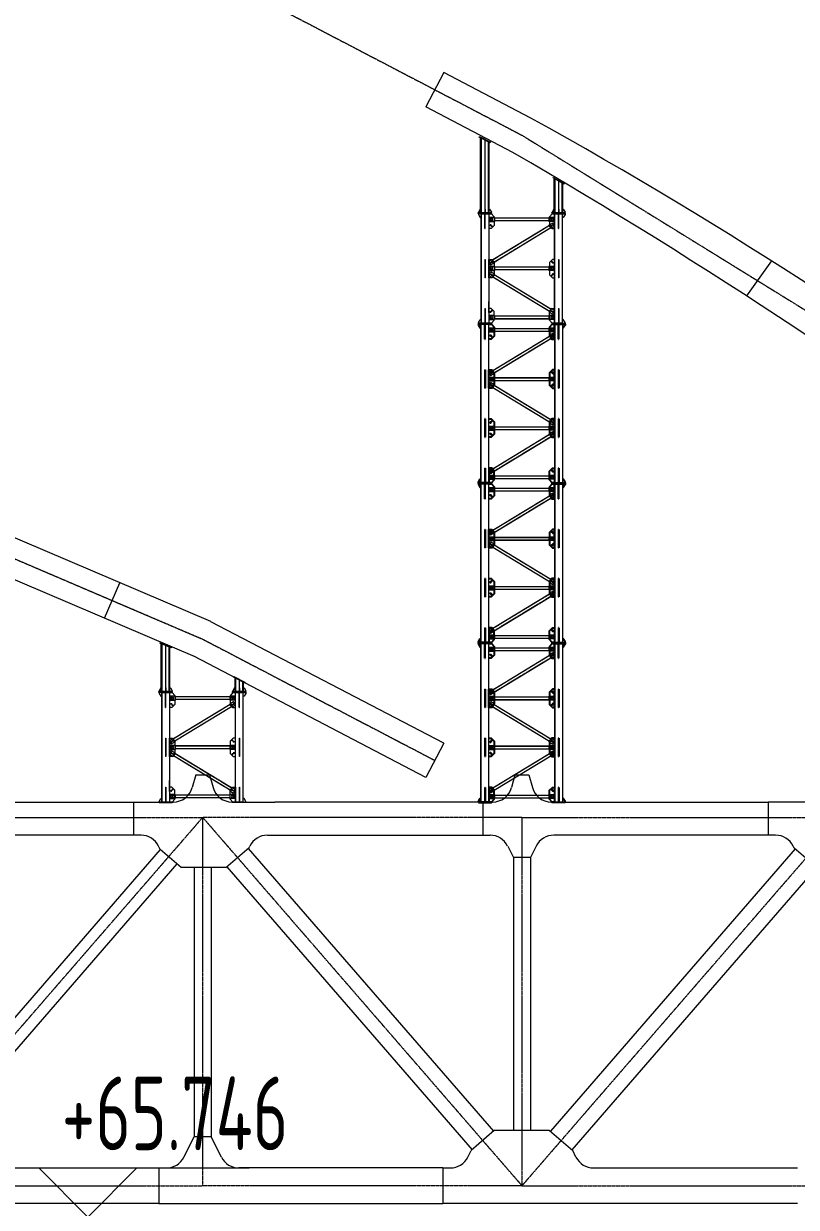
# Model space of a CAD drawing. Extents: x -2876908 to 633791, y -1383861 to 872234.
# Drawn here: x -956108 to -924648, y 749014 to 797214 of the extents above; entities that cross this region are included whole.
import ezdxf
from ezdxf.enums import TextEntityAlignment as Align

# ---------------------------------------------------------------- set-up
doc = ezdxf.new("R2010")
doc.units = 0
doc.header["$LTSCALE"] = 5
doc.header["$MEASUREMENT"] = 0
doc.linetypes.add('CENTER', pattern=[2, 1.25, -0.25, 0.25, -0.25])
doc.linetypes.add('DASHED', pattern=[0.75, 0.5, -0.25])
doc.layers.get('0').update_dxf_attribs({"linetype": 'CONTINUOUS', "lineweight": 25})
for name, color, linetype, lineweight in [('3中心线', 6, 'CENTER', 18), ('5标注', 3, 'CONTINUOUS', 15), ('6文本', 7, 'CONTINUOUS', 15), ('7边界线', 8, 'CONTINUOUS', 15), ('DIM', 3, 'CONTINUOUS', 0), ('STGJ_BOLT_THIN', 9, 'CONTINUOUS', 0), ('STXT_XG_END_THIN', 2, 'CONTINUOUS', 0), ('STXT_XG_THIN', 2, 'CONTINUOUS', 0), ('STXT_XG_TNDSH', 6, 'DASHED', 0)]:
    doc.layers.add(name, color=color, linetype=linetype, lineweight=lineweight)
doc.layers.add('M_Prof', color=2, linetype='CONTINUOUS')
doc.layers.add('M_Profx', color=2, linetype='CONTINUOUS')
doc.styles.add('TSSD_NORM', font='tssdeng.shx', dxfattribs={"width": 0.7, "bigfont": 'hztxt.shx'})

# ---------------------------------------------------------------- blocks, each defined once
blk = doc.blocks.new('f234w2')
at = {"layer": '3中心线'}
for p, q in [((-274296, 1526), (-287296, -13474)), ((-287296, 1526), (-274296, 1526)), ((-274296, 1526), (-261296, -13474)), ((-261296, 1526), (-274296, 1526)), ((-274296, 1526), (-274296, -13474)), ((-248296, 1526), (-261296, -13474)), ((-261296, 1526), (-248296, 1526)), ((-261296, 1526), (-261296, -13474)), ((-287296, -13474), (-274296, -13474)), ((-261296, -13474), (-274296, -13474)), ((-261296, -13474), (-248296, -13474))]:
    blk.add_line(p, q, dxfattribs=at)
at = {"layer": '7边界线'}
for p, q in [((-274581, 3265), (-274723, 2741)), ((-274581, 3265), (-274012, 3265)), ((-274012, 3265), (-273870, 2741)), ((-261581, 3265), (-261723, 2741)), ((-261581, 3265), (-261012, 3265)), ((-261012, 3265), (-260870, 2741)), ((-285700, 2150), (-277106, 2150)), ((-277106, 2150), (-275495, 2150)), ((-277106, 2150), (-277106, 800)), ((-273098, 2150), (-271361, 2150)), ((-262893, 2150), (-271361, 2150)), ((-262893, 2150), (-262495, 2150)), ((-262893, 2150), (-262893, 800)), ((-260098, 2150), (-259700, 2150)), ((-259700, 2150), (-251268, 2150)), ((-249495, 2150), (-251268, 2150)), ((-251268, 2150), (-251268, 800)), ((-277106, 800), (-285700, 800)), ((-276806, 800), (-277106, 800)), ((-271661, 800), (-271361, 800)), ((-271412, 800), (-262891, 800)), ((-262893, 800), (-262593, 800)), ((-259700, 800), (-260000, 800)), ((-251268, 800), (-259700, 800)), ((-250968, 800), (-251268, 800)), ((-276022, 222), (-286228, -11554)), ((-276022, 222), (-276090, 358)), ((-275167, -519), (-276022, 222)), ((-273350, -519), (-272406, 298)), ((-272444, 265), (-262459, -11257)), ((-272406, 298), (-272376, 358)), ((-261877, 358), (-261646, -104)), ((-260716, 358), (-260946, -104)), ((-250171, 239), (-260134, -11257)), ((-250209, 272), (-250252, 358)), ((-249266, -546), (-250209, 272)), ((-275342, -368), (-285548, -12143)), ((-261646, -104), (-261646, -11224)), ((-260946, -104), (-261646, -104)), ((-260946, -104), (-260946, -11224)), ((-273350, -519), (-275167, -519)), ((-274646, -519), (-274646, -11481)), ((-273946, -519), (-273946, -11481)), ((-273312, -487), (-263326, -12009)), ((-249304, -513), (-259267, -12009)), ((-275060, -12308), (-274646, -11481)), ((-273946, -11481), (-274646, -11481)), ((-273533, -12308), (-273946, -11481)), ((-262421, -11224), (-263364, -12041)), ((-260172, -11224), (-262421, -11224)), ((-260172, -11224), (-259229, -12041)), ((-263497, -12308), (-263364, -12041)), ((-259096, -12308), (-259229, -12041)), ((-284450, -12750), (-276075, -12750)), ((-276075, -12750), (-275775, -12750)), ((-276075, -12750), (-276075, -14198)), ((-272518, -12750), (-272818, -12750)), ((-264513, -12750), (-272518, -12750)), ((-264513, -12750), (-264213, -12750)), ((-264513, -12750), (-264513, -14198)), ((-258380, -12750), (-258080, -12750)), ((-258080, -12750), (-250075, -12750)), ((-276075, -14198), (-290143, -14198)), ((-276075, -14198), (-264513, -14198)), ((-250075, -14198), (-264513, -14198))]:
    blk.add_line(p, q, dxfattribs=at)
for centre, start, end in [((-275495, 2950), 270, 344.8249), ((-273098, 2950), 195.1751, 270), ((-262495, 2950), 270, 344.8249), ((-260098, 2950), 195.1751, 270), ((-276806, 0), 26.5651, 90), ((-271661, 0), 90, 153.4349), ((-262593, 0), 26.5651, 90), ((-260000, 0), 90, 153.4349), ((-250968, 0), 26.5651, 90), ((-275775, -11950), 270, 333.4349), ((-272818, -11950), 206.5651, 270), ((-264213, -11950), 270, 333.4349), ((-258380, -11950), 206.5651, 270)]:
    blk.add_arc(centre, 800, start, end, dxfattribs=at)
blk = doc.blocks.new('立面图')
at = {"layer": '3中心线'}
for points in [[(-482125, -1387), (-469125, 9107), (-456125, 18366), (-443125, 26391), (-430125, 33181), (-417125, 38737), (-404125, 43058), (-391125, 46144), (-378125, 47996), (-365125, 48613), (-352125, 47996), (-339125, 46144), (-326125, 43058), (-313125, 38737), (-300125, 33181), (-287125, 26391), (-274125, 18366), (-261125, 9107), (-248125, -1387)], [(-439581, 934), (-430127, 5872), (-417127, 11428), (-404127, 15749), (-391127, 18835), (-378127, 20687), (-365127, 21305), (-352127, 20687), (-339127, 18835), (-326127, 15749), (-313127, 11428), (-300127, 5872), (-290673, 934)]]:
    blk.add_lwpolyline(points, dxfattribs=at)
at = {"layer": '7边界线', "ltscale": 0.1}
for p, q in [((-290309, 28940), (-291037, 27546)), ((-286763, 27088), (-290309, 28940)), ((-287491, 25694), (-291037, 27546)), ((-276968, 21274), (-277982, 19849)), ((-299789, 6583), (-312817, 12150)), ((-300436, 5150), (-313436, 10705)), ((-304117, 6722), (-303499, 8168)), ((-290309, 1631), (-299789, 6582)), ((-291037, 237), (-300491, 5176)), ((-290309, 1631), (-291037, 237))]:
    blk.add_line(p, q, dxfattribs=at)
for centre, radius, start, end in [((-377949, -137707), 188341, 52.72008, 61.04305), ((-403086, -173000), 229873, 53.0489, 59.81031)]:
    blk.add_arc(centre, radius, start, end, dxfattribs=at)
at = {"layer": '5标注'}
blk.add_blockref('f234w2', (-25830, -2913), dxfattribs=at)
blk = doc.blocks.new('孔')
blk.add_circle((22022, 20887), 13.3)
at = {"layer": 'STGJ_BOLT_THIN'}
for p, q in [((21992, 20887), (22052, 20887)), ((22022, 20917), (22022, 20857))]:
    blk.add_line(p, q, dxfattribs=at)
blk = doc.blocks.new('flhdasdhfksfdjl')
at = {"color": 241}
for p, q in [((11534671, 549419), (11534671, 550022)), ((11534691, 549419), (11534691, 550022)), ((11534671, 549419), (11534691, 549419)), ((11537671, 548165), (11537671, 547419)), ((11537671, 548165), (11537691, 548165)), ((11537691, 548165), (11537691, 547419)), ((11537691, 547419), (11537671, 547419)), ((11534671, 546165), (11534671, 545562)), ((11534671, 546165), (11534691, 546165)), ((11534691, 546165), (11534691, 545562))]:
    blk.add_line(p, q, dxfattribs=at)
at = {"color": 5}
for p, q in [((11537671, 549419), (11537671, 550022)), ((11537691, 549419), (11537691, 550022)), ((11537671, 549419), (11537691, 549419)), ((11534671, 548165), (11534671, 547419)), ((11534671, 548165), (11534691, 548165)), ((11534691, 548165), (11534691, 547419)), ((11534691, 547419), (11534671, 547419)), ((11537671, 546165), (11537671, 545562)), ((11537671, 546165), (11537691, 546165)), ((11537691, 546165), (11537691, 545562))]:
    blk.add_line(p, q, dxfattribs=at)
for p, q in [((11534691, 549840), (11534671, 549840)), ((11534691, 549813), (11534671, 549813)), ((11534691, 549770), (11534671, 549770)), ((11534691, 549743), (11534671, 549743)), ((11534691, 549578), (11534671, 549578)), ((11534691, 549551), (11534671, 549551)), ((11534691, 549541), (11534671, 549541)), ((11534691, 549515), (11534671, 549515)), ((11537691, 549840), (11537671, 549840)), ((11537691, 549813), (11537671, 549813)), ((11537691, 549770), (11537671, 549770)), ((11537691, 549743), (11537671, 549743)), ((11537691, 549578), (11537671, 549578)), ((11537691, 549551), (11537671, 549551)), ((11537691, 549541), (11537671, 549541)), ((11537691, 549515), (11537671, 549515)), ((11534691, 548069), (11534671, 548069)), ((11534691, 548042), (11534671, 548042)), ((11537691, 548069), (11537671, 548069)), ((11537691, 548042), (11537671, 548042)), ((11534691, 548033), (11534671, 548033)), ((11534691, 548006), (11534671, 548006)), ((11534691, 547840), (11534671, 547840)), ((11534691, 547813), (11534671, 547813)), ((11534691, 547770), (11534671, 547770)), ((11534691, 547743), (11534671, 547743)), ((11534691, 547564), (11534671, 547564)), ((11537691, 548033), (11537671, 548033)), ((11537691, 548006), (11537671, 548006)), ((11537691, 547840), (11537671, 547840)), ((11537691, 547813), (11537671, 547813)), ((11537691, 547770), (11537671, 547770)), ((11537691, 547743), (11537671, 547743)), ((11537691, 547564), (11537671, 547564)), ((11534691, 547528), (11534671, 547528)), ((11537691, 547528), (11537671, 547528)), ((11534691, 546069), (11534671, 546069)), ((11534691, 546042), (11534671, 546042)), ((11534691, 546033), (11534671, 546033)), ((11534691, 546006), (11534671, 546006)), ((11534691, 545840), (11534671, 545840)), ((11534691, 545813), (11534671, 545813)), ((11534691, 545770), (11534671, 545770)), ((11534691, 545743), (11534671, 545743)), ((11537691, 546069), (11537671, 546069)), ((11537691, 546042), (11537671, 546042)), ((11537691, 546033), (11537671, 546033)), ((11537691, 546006), (11537671, 546006)), ((11537691, 545840), (11537671, 545840)), ((11537691, 545813), (11537671, 545813)), ((11537691, 545770), (11537671, 545770)), ((11537691, 545743), (11537671, 545743))]:
    blk.add_line(p, q)
at = {"color": 6}
for points in [[(11534418, 550042), (11534943, 550042), (11534943, 550022), (11534418, 550022)], [(11537943, 550042), (11537418, 550042), (11537418, 550022), (11537943, 550022)], [(11534418, 545542), (11534943, 545542), (11534943, 545562), (11534418, 545562)], [(11537943, 545542), (11537418, 545542), (11537418, 545562), (11537943, 545562)]]:
    blk.add_lwpolyline(points, close=True, dxfattribs=at)
for points in [[(11534418, 550022), (11534418, 549992), (11534488, 549872), (11534518, 549872)], [(11534418, 550022), (11534418, 549992), (11534488, 549872), (11534518, 549872)], [(11537943, 550022), (11537943, 549992), (11537873, 549872), (11537843, 549872)], [(11537943, 550022), (11537943, 549992), (11537873, 549872), (11537843, 549872)], [(11534418, 545562), (11534418, 545592), (11534488, 545712), (11534518, 545712)], [(11534418, 545562), (11534418, 545592), (11534488, 545712), (11534518, 545712)], [(11537943, 545562), (11537943, 545592), (11537873, 545712), (11537843, 545712)], [(11537943, 545562), (11537943, 545592), (11537873, 545712), (11537843, 545712)]]:
    blk.add_lwpolyline(points, dxfattribs=at)
at = {"color": 5}
for points in [[(11534843, 550022), (11534943, 550022), (11535054, 549902), (11535054, 549540), (11534932, 549419), (11534843, 549419)], [(11537518, 548165), (11537429, 548165), (11537308, 548043), (11537308, 547540), (11537429, 547419), (11537518, 547419)], [(11534843, 546165), (11534843, 545562), (11534943, 545562), (11535054, 545682), (11535054, 546043), (11534932, 546165), (11534843, 546165)]]:
    blk.add_lwpolyline(points, dxfattribs=at)
at = {"color": 241}
for points in [[(11537518, 550022), (11537418, 550022), (11537308, 549897), (11537308, 549572), (11537401, 549419), (11537518, 549419), (11537518, 550022)], [(11534843, 548165), (11534960, 548165), (11535054, 548011), (11535054, 547572), (11534960, 547419), (11534843, 547419), (11534843, 548165)], [(11537518, 546165), (11537518, 545562), (11537418, 545562), (11537308, 545687), (11537308, 546011), (11537401, 546165), (11537518, 546165)]]:
    blk.add_lwpolyline(points, dxfattribs=at)
at = {"layer": 'DIM'}
for p, q in [((11534843, 545997), (11534843, 546449)), ((11537518, 546210), (11537518, 546547))]:
    blk.add_line(p, q, dxfattribs=at)
at = {"layer": 'STXT_XG_END_THIN'}
for p, q in [((11534518, 550022), (11534843, 550022)), ((11537843, 550022), (11537518, 550022)), ((11534518, 545562), (11534843, 545562)), ((11537843, 545562), (11537518, 545562))]:
    blk.add_line(p, q, dxfattribs=at)
at = {"layer": 'STXT_XG_END_THIN', "color": 3}
for p, q in [((11534863, 549872), (11534863, 549712)), ((11534863, 549712), (11535074, 549712)), ((11537498, 549712), (11537498, 549872)), ((11534863, 547872), (11534863, 547712)), ((11534863, 547712), (11535074, 547712)), ((11537498, 547712), (11537498, 547872)), ((11534863, 545872), (11534863, 545712)), ((11534863, 545712), (11535074, 545712)), ((11537498, 545712), (11537498, 545872))]:
    blk.add_line(p, q, dxfattribs=at)
at = {"layer": 'STXT_XG_THIN', "color": 2}
for p, q in [((11534518, 550022), (11534518, 545562)), ((11534843, 550022), (11534843, 545562)), ((11537518, 545562), (11537518, 550022)), ((11537843, 545562), (11537843, 550022))]:
    blk.add_line(p, q, dxfattribs=at)
at = {"layer": 'STXT_XG_THIN', "color": 3}
for p, q in [((11535074, 549872), (11534863, 549872)), ((11535064, 549872), (11535064, 549712)), ((11535074, 549872), (11535074, 549712)), ((11537288, 549849), (11535074, 549849)), ((11537288, 549735), (11535074, 549735)), ((11537288, 549872), (11537288, 549712)), ((11537498, 549872), (11537288, 549872)), ((11537498, 549712), (11537288, 549712)), ((11537298, 549872), (11537298, 549712)), ((11535074, 547872), (11534863, 547872)), ((11535064, 547872), (11535064, 547712)), ((11535074, 547872), (11535074, 547712)), ((11537288, 547849), (11535074, 547849)), ((11537288, 547735), (11535074, 547735)), ((11537288, 547872), (11537288, 547712)), ((11537498, 547872), (11537288, 547872)), ((11537498, 547712), (11537288, 547712)), ((11537298, 547872), (11537298, 547712)), ((11535074, 545872), (11534863, 545872)), ((11535064, 545872), (11535064, 545712)), ((11535074, 545872), (11535074, 545712)), ((11537288, 545849), (11535074, 545849)), ((11537288, 545735), (11535074, 545735)), ((11537288, 545872), (11537288, 545712)), ((11537498, 545872), (11537288, 545872)), ((11537498, 545712), (11537288, 545712)), ((11537298, 545872), (11537298, 545712))]:
    blk.add_line(p, q, dxfattribs=at)
at = {"layer": 'STXT_XG_THIN', "color": 241}
for p, q in [((11537304, 549540), (11534998, 548141)), ((11537292, 549560), (11537450, 549656)), ((11537375, 549423), (11537292, 549560)), ((11537383, 549428), (11537300, 549565)), ((11537498, 549498), (11537375, 549423)), ((11537498, 549577), (11537450, 549656)), ((11537498, 549577), (11537498, 549498)), ((11537363, 549443), (11535057, 548043)), ((11534863, 548085), (11534986, 548160)), ((11534863, 548007), (11534863, 548085)), ((11535061, 548018), (11534978, 548155)), ((11535069, 548023), (11534986, 548160)), ((11534863, 548007), (11534911, 547927)), ((11534863, 547577), (11534911, 547656)), ((11534863, 547577), (11534863, 547498)), ((11535069, 548023), (11534911, 547927)), ((11535069, 547560), (11534911, 547656)), ((11535061, 547565), (11534978, 547428)), ((11535069, 547560), (11534986, 547423)), ((11534863, 547498), (11534986, 547423)), ((11537304, 546043), (11534998, 547443)), ((11537363, 546141), (11535057, 547540)), ((11537375, 546160), (11537292, 546023)), ((11537383, 546155), (11537300, 546018)), ((11537498, 546085), (11537375, 546160)), ((11537292, 546023), (11537450, 545927)), ((11537498, 546007), (11537450, 545927)), ((11537498, 546007), (11537498, 546085))]:
    blk.add_line(p, q, dxfattribs=at)
at = {"layer": 'STXT_XG_TNDSH', "color": 2}
for p, q in [((11534526, 550022), (11534526, 545562)), ((11534835, 550022), (11534835, 545562)), ((11537526, 545562), (11537526, 550022)), ((11537835, 545562), (11537835, 550022))]:
    blk.add_line(p, q, dxfattribs=at)
at = {"layer": 'STXT_XG_TNDSH', "color": 241}
for p, q in [((11537306, 549537), (11535000, 548137)), ((11537361, 549446), (11535055, 548047)), ((11537306, 546047), (11535000, 547446)), ((11537361, 546137), (11535055, 547537))]:
    blk.add_line(p, q, dxfattribs=at)
at = {"layer": 'STXT_XG_TNDSH', "color": 3}
for p, q in [((11537288, 549845), (11535074, 549845)), ((11537288, 549739), (11535074, 549739)), ((11537288, 547845), (11535074, 547845)), ((11537288, 547739), (11535074, 547739)), ((11537288, 545845), (11535074, 545845)), ((11537288, 545739), (11535074, 545739))]:
    blk.add_line(p, q, dxfattribs=at)
for p in [(11512886, 528939), (11512886, 528869), (11512886, 528677), (11512936, 528627), (11512956, 528939), (11512956, 528869), (11512886, 526939), (11512886, 526869), (11512886, 526677), (11512946, 526640), (11512956, 526939), (11512956, 526869)]:
    blk.add_blockref('孔', p)
at = {"xscale": -1}
for p in [(11559405, 528939), (11559405, 528869), (11559415, 528640), (11559475, 528939), (11559475, 528869), (11559475, 528677), (11559405, 526939), (11559405, 526869), (11559475, 526939), (11559475, 526869), (11559475, 526677), (11559425, 526627)]:
    blk.add_blockref('孔', p, dxfattribs=at)
at = {"xscale": -1, "rotation": 180}
for p in [(11512886, 568907), (11512946, 568943), (11512886, 566907), (11512886, 566714), (11512886, 566644), (11512936, 566956), (11512956, 566714), (11512956, 566644)]:
    blk.add_blockref('孔', p, dxfattribs=at)
at = {"rotation": 180}
for p in [(11559425, 568956), (11559475, 568907), (11559405, 566714), (11559405, 566644), (11559415, 566943), (11559475, 566907), (11559475, 566714), (11559475, 566644)]:
    blk.add_blockref('孔', p, dxfattribs=at)
blk = doc.blocks.new('6.5M11')
at = {"color": 5}
for p, q in [((128499, 27955), (128499, 28558)), ((128519, 27955), (128519, 28558)), ((128519, 27955), (128499, 27955)), ((128499, 24701), (128499, 23955)), ((128499, 24701), (128519, 24701)), ((128519, 24701), (128519, 23955)), ((128519, 23955), (128499, 23955))]:
    blk.add_line(p, q, dxfattribs=at)
for p, q in [((128499, 28377), (128519, 28377)), ((128499, 28350), (128519, 28350)), ((128499, 28307), (128519, 28307)), ((128499, 28280), (128519, 28280)), ((128499, 28114), (128519, 28114)), ((128499, 28088), (128519, 28088)), ((128499, 28078), (128519, 28078)), ((128499, 28051), (128519, 28051)), ((128499, 26605), (128519, 26605)), ((128499, 26579), (128519, 26579)), ((128499, 26569), (128519, 26569)), ((128499, 26543), (128519, 26543)), ((128499, 26377), (128519, 26377)), ((128499, 26350), (128519, 26350)), ((128499, 26307), (128519, 26307)), ((128499, 26280), (128519, 26280)), ((128499, 26101), (128519, 26101)), ((128499, 26065), (128519, 26065)), ((128519, 24605), (128499, 24605)), ((128519, 24579), (128499, 24579)), ((128519, 24569), (128499, 24569)), ((128519, 24543), (128499, 24543)), ((128519, 24377), (128499, 24377)), ((128519, 24350), (128499, 24350)), ((128519, 24307), (128499, 24307)), ((128519, 24280), (128499, 24280)), ((128519, 24101), (128499, 24101)), ((128519, 24065), (128499, 24065)), ((128519, 22605), (128499, 22605)), ((128519, 22579), (128499, 22579)), ((128519, 22569), (128499, 22569)), ((128519, 22543), (128499, 22543)), ((128519, 22377), (128499, 22377)), ((128519, 22350), (128499, 22350)), ((128519, 22307), (128499, 22307)), ((128519, 22280), (128499, 22280))]:
    blk.add_line(p, q)
at = {"color": 241}
for p, q in [((128499, 26701), (128499, 25955)), ((128519, 26701), (128499, 26701)), ((128519, 26701), (128519, 25955)), ((128499, 25955), (128519, 25955)), ((128499, 22701), (128499, 22093)), ((128499, 22701), (128519, 22701)), ((128519, 22701), (128519, 22093))]:
    blk.add_line(p, q, dxfattribs=at)
at = {"color": 6}
for points in [[(128247, 28578), (128772, 28578), (128772, 28558), (128247, 28558)], [(128247, 22078), (128772, 22078), (128772, 22098), (128247, 22098)]]:
    blk.add_lwpolyline(points, close=True, dxfattribs=at)
for points in [[(128247, 28558), (128247, 28528), (128317, 28408), (128347, 28408)], [(128247, 28558), (128247, 28528), (128317, 28408), (128347, 28408)], [(128247, 22098), (128247, 22128), (128317, 22248), (128347, 22248)], [(128247, 22098), (128247, 22128), (128317, 22248), (128347, 22248)]]:
    blk.add_lwpolyline(points, dxfattribs=at)
at = {"color": 241}
for points in [[(128672, 28558), (128772, 28558), (128882, 28438), (128882, 28109), (128789, 27955), (128672, 27955), (128672, 28558)], [(128672, 24701), (128789, 24701), (128882, 24548), (128882, 24109), (128789, 23955), (128672, 23955), (128672, 24701)]]:
    blk.add_lwpolyline(points, dxfattribs=at)
at = {"color": 5}
for points in [[(128672, 26701), (128761, 26701), (128882, 26580), (128882, 26077), (128761, 25955), (128672, 25955), (128672, 26701)], [(128672, 22701), (128672, 22098), (128772, 22098), (128882, 22218), (128882, 22580), (128761, 22701), (128672, 22701)]]:
    blk.add_lwpolyline(points, dxfattribs=at)
at = {"layer": 'STXT_XG_END_THIN'}
for p, q in [((128347, 28558), (128672, 28558)), ((128347, 22098), (128672, 22098))]:
    blk.add_line(p, q, dxfattribs=at)
at = {"layer": 'STXT_XG_THIN', "color": 2}
for p, q in [((128347, 28558), (128347, 22098)), ((128672, 28558), (128672, 22098))]:
    blk.add_line(p, q, dxfattribs=at)
at = {"layer": 'STXT_XG_TNDSH', "color": 2}
for p, q in [((128355, 28558), (128355, 22098)), ((128664, 28558), (128664, 22098))]:
    blk.add_line(p, q, dxfattribs=at)
for p in [(106715, 7476), (106715, 7406), (106715, 7213), (106775, 7177), (106785, 7476), (106785, 7406), (106715, 5476), (106715, 5406), (106715, 5213), (106765, 5164), (106785, 5476), (106785, 5406), (106715, 3476), (106715, 3406), (106715, 3213), (106785, 3476), (106785, 3406), (106775, 3177)]:
    blk.add_blockref('孔', p)
at = {"xscale": -1, "rotation": 180}
for p in [(106715, 47443), (106765, 47493), (106715, 47251), (106715, 47181), (106785, 47251), (106785, 47181), (106715, 45443), (106775, 45480), (106715, 43443), (106715, 43251), (106715, 43181), (106765, 43493), (106785, 43251), (106785, 43181)]:
    blk.add_blockref('孔', p, dxfattribs=at)
blk = doc.blocks.new('6.5M222')
at = {"color": 241}
for p, q in [((130499, 27955), (130499, 28558)), ((130519, 27955), (130519, 28558)), ((130519, 27955), (130499, 27955)), ((130499, 24701), (130499, 23955)), ((130499, 24701), (130519, 24701)), ((130519, 24701), (130519, 23955)), ((130519, 23955), (130499, 23955))]:
    blk.add_line(p, q, dxfattribs=at)
for p, q in [((130499, 28377), (130519, 28377)), ((130499, 28350), (130519, 28350)), ((130499, 28307), (130519, 28307)), ((130499, 28280), (130519, 28280)), ((130499, 28114), (130519, 28114)), ((130499, 28088), (130519, 28088)), ((130499, 28078), (130519, 28078)), ((130499, 28051), (130519, 28051)), ((130499, 26605), (130519, 26605)), ((130499, 26579), (130519, 26579)), ((130499, 26569), (130519, 26569)), ((130499, 26543), (130519, 26543)), ((130499, 26377), (130519, 26377)), ((130499, 26350), (130519, 26350)), ((130499, 26307), (130519, 26307)), ((130499, 26280), (130519, 26280)), ((130499, 26101), (130519, 26101)), ((130499, 26065), (130519, 26065)), ((130519, 24605), (130499, 24605)), ((130519, 24579), (130499, 24579)), ((130519, 24569), (130499, 24569)), ((130519, 24543), (130499, 24543)), ((130519, 24377), (130499, 24377)), ((130519, 24350), (130499, 24350)), ((130519, 24307), (130499, 24307)), ((130519, 24280), (130499, 24280)), ((130519, 24101), (130499, 24101)), ((130519, 24065), (130499, 24065)), ((130499, 22605), (130519, 22605)), ((130499, 22579), (130519, 22579)), ((130499, 22569), (130519, 22569)), ((130499, 22543), (130519, 22543)), ((130499, 22377), (130519, 22377)), ((130499, 22350), (130519, 22350)), ((130499, 22307), (130519, 22307)), ((130499, 22280), (130519, 22280))]:
    blk.add_line(p, q)
at = {"color": 5}
for p, q in [((130499, 26701), (130499, 25955)), ((130519, 26701), (130499, 26701)), ((130519, 26701), (130519, 25955)), ((130499, 25955), (130519, 25955)), ((130499, 22701), (130499, 22098)), ((130519, 22701), (130499, 22701)), ((130519, 22701), (130519, 22098))]:
    blk.add_line(p, q, dxfattribs=at)
for points in [[(130347, 28558), (130247, 28558), (130137, 28438), (130137, 28077), (130258, 27955), (130347, 27955)], [(130347, 24701), (130258, 24701), (130137, 24580), (130137, 24077), (130258, 23955), (130347, 23955)]]:
    blk.add_lwpolyline(points, dxfattribs=at)
at = {"color": 6}
for points in [[(130772, 28578), (130247, 28578), (130247, 28558), (130772, 28558)], [(130772, 22078), (130247, 22078), (130247, 22098), (130772, 22098)]]:
    blk.add_lwpolyline(points, close=True, dxfattribs=at)
for points in [[(130772, 28558), (130772, 28528), (130702, 28408), (130672, 28408)], [(130772, 28558), (130772, 28528), (130702, 28408), (130672, 28408)], [(130772, 22098), (130772, 22128), (130702, 22248), (130672, 22248)], [(130772, 22098), (130772, 22128), (130702, 22248), (130672, 22248)]]:
    blk.add_lwpolyline(points, dxfattribs=at)
at = {"color": 241}
for points in [[(130347, 26701), (130230, 26701), (130137, 26548), (130137, 26109), (130230, 25955), (130347, 25955), (130347, 26701)], [(130347, 22701), (130347, 22098), (130247, 22098), (130137, 22218), (130137, 22548), (130230, 22701), (130347, 22701)]]:
    blk.add_lwpolyline(points, dxfattribs=at)
at = {"layer": 'STXT_XG_END_THIN'}
for p, q in [((130672, 28558), (130347, 28558)), ((130672, 22098), (130347, 22098))]:
    blk.add_line(p, q, dxfattribs=at)
at = {"layer": 'STXT_XG_THIN', "color": 2}
for p, q in [((130347, 22098), (130347, 28558)), ((130672, 22098), (130672, 28558))]:
    blk.add_line(p, q, dxfattribs=at)
at = {"layer": 'STXT_XG_TNDSH', "color": 2}
for p, q in [((130355, 22098), (130355, 28558)), ((130664, 22098), (130664, 28558))]:
    blk.add_line(p, q, dxfattribs=at)
at = {"xscale": -1}
for p in [(152234, 7476), (152234, 7406), (152254, 7164), (152304, 7476), (152304, 7406), (152304, 7213), (152234, 5476), (152234, 5406), (152244, 5177), (152304, 5476), (152304, 5406), (152304, 5213), (152234, 3476), (152234, 3406), (152304, 3476), (152304, 3406), (152304, 3213), (152254, 3164)]:
    blk.add_blockref('孔', p, dxfattribs=at)
at = {"rotation": 180}
for p in [(152244, 47480), (152304, 47443), (152254, 45493), (152304, 45443), (152234, 43251), (152234, 43181), (152244, 43480), (152304, 43443), (152304, 43251), (152304, 43181)]:
    blk.add_blockref('孔', p, dxfattribs=at)
blk = doc.blocks.new('sahdlfhaskfhkjs')
at = {"layer": 'STXT_XG_END_THIN', "color": 3}
for p, q in [((11556664, 547825), (11556664, 547665)), ((11556664, 547665), (11556874, 547665)), ((11559299, 547665), (11559299, 547825)), ((11556664, 545825), (11556664, 545665)), ((11556664, 545665), (11556874, 545665)), ((11559299, 545665), (11559299, 545825)), ((11556664, 543825), (11556664, 543665)), ((11559299, 543665), (11559299, 543825)), ((11556664, 543665), (11556874, 543665)), ((11556664, 541825), (11556664, 541665)), ((11559299, 541665), (11559299, 541825)), ((11556664, 541665), (11556874, 541665))]:
    blk.add_line(p, q, dxfattribs=at)
at = {"layer": 'STXT_XG_THIN', "color": 3}
for p, q in [((11556874, 547825), (11556664, 547825)), ((11556864, 547825), (11556864, 547665)), ((11556874, 547825), (11556874, 547665)), ((11559089, 547802), (11556874, 547802)), ((11559089, 547688), (11556874, 547688)), ((11559089, 547825), (11559089, 547665)), ((11559299, 547825), (11559089, 547825)), ((11559299, 547665), (11559089, 547665)), ((11559099, 547825), (11559099, 547665)), ((11556874, 545825), (11556664, 545825)), ((11556864, 545825), (11556864, 545665)), ((11556874, 545825), (11556874, 545665)), ((11559089, 545802), (11556874, 545802)), ((11559089, 545688), (11556874, 545688)), ((11559089, 545825), (11559089, 545665)), ((11559299, 545825), (11559089, 545825)), ((11559299, 545665), (11559089, 545665)), ((11559099, 545825), (11559099, 545665)), ((11556874, 543825), (11556664, 543825)), ((11556864, 543825), (11556864, 543665)), ((11556874, 543825), (11556874, 543665)), ((11559089, 543802), (11556874, 543802)), ((11559089, 543825), (11559089, 543665)), ((11559299, 543825), (11559089, 543825)), ((11559099, 543825), (11559099, 543665)), ((11559089, 543688), (11556874, 543688)), ((11559299, 543665), (11559089, 543665)), ((11556874, 541825), (11556664, 541825)), ((11556864, 541825), (11556864, 541665)), ((11556874, 541825), (11556874, 541665)), ((11559089, 541802), (11556874, 541802)), ((11559089, 541825), (11559089, 541665)), ((11559299, 541825), (11559089, 541825)), ((11559099, 541825), (11559099, 541665)), ((11559089, 541688), (11556874, 541688)), ((11559299, 541665), (11559089, 541665))]:
    blk.add_line(p, q, dxfattribs=at)
at = {"layer": 'STXT_XG_THIN', "color": 241}
for p, q in [((11556664, 547530), (11556712, 547609)), ((11556870, 547513), (11556712, 547609)), ((11556664, 547530), (11556664, 547451)), ((11556664, 547451), (11556787, 547377)), ((11556862, 547519), (11556779, 547382)), ((11556870, 547513), (11556787, 547377)), ((11559105, 545997), (11556799, 547396)), ((11559164, 546094), (11556858, 547494)), ((11559176, 546114), (11559093, 545977)), ((11559184, 546108), (11559101, 545972)), ((11559299, 546039), (11559176, 546114)), ((11559093, 545977), (11559251, 545881)), ((11559299, 545960), (11559251, 545881)), ((11559299, 545960), (11559299, 546039)), ((11559105, 545494), (11556799, 544094)), ((11559164, 545396), (11556858, 543997)), ((11559093, 545513), (11559251, 545609)), ((11559176, 545377), (11559093, 545513)), ((11559184, 545382), (11559101, 545519)), ((11559299, 545451), (11559176, 545377)), ((11559299, 545530), (11559251, 545609)), ((11559299, 545530), (11559299, 545451)), ((11556664, 544039), (11556787, 544114)), ((11556664, 543960), (11556664, 544039)), ((11556664, 543960), (11556712, 543881)), ((11556870, 543977), (11556712, 543881)), ((11556862, 543972), (11556779, 544108)), ((11556870, 543977), (11556787, 544114)), ((11556664, 543530), (11556712, 543609)), ((11556664, 543530), (11556664, 543451)), ((11556664, 543451), (11556787, 543377)), ((11556870, 543513), (11556712, 543609)), ((11556862, 543519), (11556779, 543382)), ((11556870, 543513), (11556787, 543377)), ((11559105, 541997), (11556799, 543396)), ((11559164, 542094), (11556858, 543494)), ((11559176, 542114), (11559093, 541977)), ((11559093, 541977), (11559251, 541881)), ((11559184, 542108), (11559101, 541972)), ((11559299, 542039), (11559176, 542114)), ((11559299, 541960), (11559251, 541881)), ((11559299, 541960), (11559299, 542039))]:
    blk.add_line(p, q, dxfattribs=at)
at = {"layer": 'STXT_XG_TNDSH', "color": 3}
for p, q in [((11559089, 547798), (11556874, 547798)), ((11559089, 547692), (11556874, 547692)), ((11559089, 545798), (11556874, 545798)), ((11559089, 545692), (11556874, 545692)), ((11559089, 543798), (11556874, 543798)), ((11559089, 543692), (11556874, 543692)), ((11559089, 541798), (11556874, 541798)), ((11559089, 541692), (11556874, 541692))]:
    blk.add_line(p, q, dxfattribs=at)
at = {"layer": 'STXT_XG_TNDSH', "color": 241}
for p, q in [((11559107, 546000), (11556801, 547400)), ((11559162, 546091), (11556856, 547490)), ((11559107, 545490), (11556801, 544091)), ((11559162, 545400), (11556856, 544000)), ((11559107, 542000), (11556801, 543400)), ((11559162, 542091), (11556856, 543490))]:
    blk.add_line(p, q, dxfattribs=at)
for name, p in [('6.5M11', (11427972, 519417)), ('6.5M222', (11428972, 519417))]:
    blk.add_blockref(name, p)

msp = doc.modelspace()

# ---------------------------------------------------------------- linework, layer by layer
for p, q in [((-937590.038, 789493.227), (-937590.038, 789513.227)), ((-937065.038, 789493.227), (-937065.038, 789513.227)), ((-934590.038, 789493.227), (-934590.038, 789513.227)), ((-934065.038, 789493.227), (-934065.038, 789513.227)), ((-950590.038, 769993.227), (-950590.038, 770013.227)), ((-950590.038, 769993.227), (-950590.038, 770013.227)), ((-950065.038, 769993.227), (-950065.038, 770013.227)), ((-950065.038, 769993.227), (-950065.038, 770013.227)), ((-947590.038, 769993.227), (-947590.038, 770013.227)), ((-947590.038, 769993.227), (-947590.038, 770013.227)), ((-947065.038, 769993.227), (-947065.038, 770013.227)), ((-947065.038, 769993.227), (-947065.038, 770013.227))]:
    msp.add_line(p, q)
at = {"layer": '5标注', "flags": 128}
msp.add_lwpolyline([(-951494.98, 750619.249), (-953494.98, 748619.249), (-955494.98, 750619.249), (-946929.178, 750619.249)], dxfattribs=at)
at = {"layer": '7边界线'}
for points in [[(-937114.184, 792368.109), (-937559.183, 792596.766), (-937550.037, 792614.566), (-937105.038, 792385.909)], [(-934120.274, 790683.659), (-934554.66, 790931.886), (-934544.73, 790949.262), (-934110.345, 790701.034)], [(-950105.372, 771790.585), (-950565.431, 771987.192), (-950557.567, 772005.594), (-950097.508, 771808.988)], [(-947115.436, 770374.661), (-947558.265, 770607.492), (-947548.952, 770625.206), (-947106.123, 770392.375)]]:
    msp.add_lwpolyline(points, close=True, dxfattribs=at)
at = {"layer": 'DIM'}
for p, q in [((-937327.538, 792500.238), (-937327.538, 789493.227)), ((-934327.538, 790825.148), (-934327.538, 789493.227)), ((-937519.538, 789663.227), (-937590.038, 789543.227)), ((-937590.038, 789513.227), (-937590.038, 789543.227)), ((-937519.538, 789663.227), (-937490.038, 789663.227)), ((-937322.538, 789663.227), (-937332.538, 789663.227)), ((-937332.538, 789663.227), (-937332.538, 789513.227)), ((-937322.538, 789663.227), (-937322.538, 789513.227)), ((-937135.538, 789663.227), (-937165.038, 789663.227)), ((-937135.538, 789663.227), (-937065.038, 789543.227)), ((-937065.038, 789513.227), (-937065.038, 789543.227)), ((-934519.538, 789663.227), (-934590.038, 789543.227)), ((-934590.038, 789513.227), (-934590.038, 789543.227)), ((-934519.538, 789663.227), (-934490.038, 789663.227)), ((-934322.538, 789663.227), (-934332.538, 789663.227)), ((-934332.538, 789663.227), (-934332.538, 789513.227)), ((-934322.538, 789663.227), (-934322.538, 789513.227)), ((-934135.538, 789663.227), (-934165.038, 789663.227)), ((-934135.538, 789663.227), (-934065.038, 789543.227)), ((-934065.038, 789513.227), (-934065.038, 789543.227)), ((-937065.038, 789513.227), (-937590.038, 789513.227)), ((-937065.038, 789493.227), (-937590.038, 789493.227)), ((-934065.038, 789513.227), (-934590.038, 789513.227)), ((-934065.038, 789493.227), (-934590.038, 789493.227)), ((-950327.538, 771907.291), (-950327.538, 769993.227)), ((-950327.538, 770442.946), (-950327.538, 769993.227)), ((-947327.538, 770508.79), (-947327.538, 769993.227)), ((-950519.538, 770163.227), (-950590.038, 770043.227)), ((-950519.538, 770163.227), (-950590.038, 770043.227)), ((-950590.038, 770013.227), (-950590.038, 770043.227)), ((-950590.038, 770013.227), (-950590.038, 770043.227)), ((-950590.038, 770013.227), (-950065.038, 770013.227)), ((-950065.038, 770013.227), (-950590.038, 770013.227)), ((-950590.038, 769993.227), (-950065.038, 769993.227)), ((-950065.038, 769993.227), (-950590.038, 769993.227)), ((-950519.538, 770163.227), (-950490.038, 770163.227)), ((-950519.538, 770163.227), (-950490.038, 770163.227)), ((-950332.538, 770163.227), (-950322.538, 770163.227)), ((-950332.538, 770163.227), (-950332.538, 770013.227)), ((-950322.538, 770163.227), (-950332.538, 770163.227)), ((-950332.538, 770163.227), (-950332.538, 770013.227)), ((-950322.538, 770163.227), (-950322.538, 770013.227)), ((-950322.538, 770163.227), (-950322.538, 770013.227)), ((-950135.538, 770163.227), (-950165.038, 770163.227)), ((-950135.538, 770163.227), (-950165.038, 770163.227)), ((-950135.538, 770163.227), (-950065.038, 770043.227)), ((-950135.538, 770163.227), (-950065.038, 770043.227)), ((-950065.038, 770013.227), (-950065.038, 770043.227)), ((-950065.038, 770013.227), (-950065.038, 770043.227)), ((-947519.538, 770163.227), (-947590.038, 770043.227)), ((-947519.538, 770163.227), (-947590.038, 770043.227)), ((-947590.038, 770013.227), (-947590.038, 770043.227)), ((-947590.038, 770013.227), (-947590.038, 770043.227)), ((-947590.038, 770013.227), (-947065.038, 770013.227)), ((-947065.038, 770013.227), (-947590.038, 770013.227)), ((-947590.038, 769993.227), (-947065.038, 769993.227)), ((-947065.038, 769993.227), (-947590.038, 769993.227)), ((-947519.538, 770163.227), (-947490.038, 770163.227)), ((-947519.538, 770163.227), (-947490.038, 770163.227)), ((-947332.538, 770163.227), (-947322.538, 770163.227)), ((-947332.538, 770163.227), (-947332.538, 770013.227)), ((-947322.538, 770163.227), (-947332.538, 770163.227)), ((-947332.538, 770163.227), (-947332.538, 770013.227)), ((-947322.538, 770163.227), (-947322.538, 770013.227)), ((-947322.538, 770163.227), (-947322.538, 770013.227)), ((-947135.538, 770163.227), (-947165.038, 770163.227)), ((-947135.538, 770163.227), (-947165.038, 770163.227)), ((-947135.538, 770163.227), (-947065.038, 770043.227)), ((-947135.538, 770163.227), (-947065.038, 770043.227)), ((-947065.038, 770013.227), (-947065.038, 770043.227)), ((-947065.038, 770013.227), (-947065.038, 770043.227))]:
    msp.add_line(p, q, dxfattribs=at)
at = {"layer": 'M_Prof'}
for p, q in [((-937490.138, 789513.227), (-937490.138, 792561.288)), ((-937164.937, 789513.227), (-937164.937, 792394.188)), ((-934490.138, 789513.227), (-934490.138, 790895.015)), ((-934164.937, 789513.227), (-934164.937, 790709.181)), ((-950490.138, 770013.227), (-950490.138, 771955.015)), ((-950164.937, 770013.227), (-950164.937, 771816.04)), ((-950490.138, 770013.227), (-950490.138, 770334.844)), ((-950164.937, 770013.227), (-950164.937, 770505.828)), ((-947490.138, 770013.227), (-947490.138, 770571.672)), ((-947164.937, 770013.227), (-947164.937, 770400.688))]:
    msp.add_line(p, q, dxfattribs=at)
at = {"layer": 'M_Profx'}
for p, q in [((-937482.133, 789513.227), (-937482.133, 792557.175)), ((-937172.942, 789513.227), (-937172.942, 792398.301)), ((-934482.133, 789513.227), (-934482.133, 790890.441)), ((-934172.942, 789513.227), (-934172.942, 790713.756)), ((-950482.133, 770013.227), (-950482.133, 771951.594)), ((-950172.942, 770013.227), (-950172.942, 771819.461)), ((-950482.133, 770013.227), (-950482.133, 770339.053)), ((-950172.942, 770013.227), (-950172.942, 770501.619)), ((-947482.133, 770013.227), (-947482.133, 770567.463)), ((-947172.942, 770013.227), (-947172.942, 770404.897))]:
    msp.add_line(p, q, dxfattribs=at)

# ---------------------------------------------------------------- block references
at = {"xscale": -1}
for p in [(10622153.958, 236998.09), (10622153.958, 230498.09), (10622153.958, 223998.09)]:
    msp.add_blockref('sahdlfhaskfhkjs', p, dxfattribs=at)
at = {"layer": '5标注'}
msp.add_blockref('立面图', (-648694.383, 766279.851), dxfattribs=at)
at = {"layer": 'DIM'}
for p in [(-12472008.136, 239451.533), (-12485008.136, 219951.533)]:
    msp.add_blockref('flhdasdhfksfdjl', p, dxfattribs=at)

# ---------------------------------------------------------------- texts
at = {"layer": '6文本', "style": 'TSSD_NORM', "width": 0.7}
msp.add_text('+65.746', height=3000, dxfattribs=at).set_placement((-954556.671, 754340.961), align=Align.TOP_LEFT)

doc.saveas('drawing.dxf')
